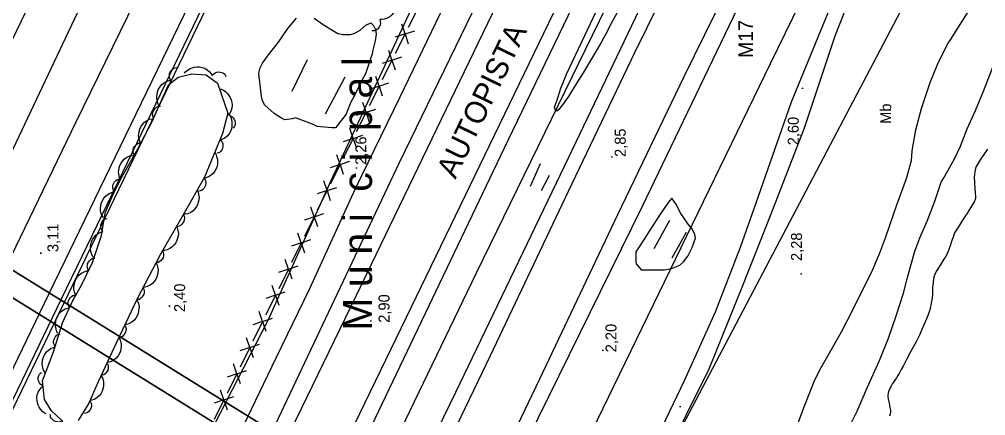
# Model space of a CAD drawing. Extents: x 731154 to 731744, y 4379381 to 4380408.
# Drawn here: x 731263.6 to 731396.1, y 4379663.3 to 4379717.6 of the extents above; entities that cross this region are included whole.
import ezdxf
from ezdxf.enums import TextEntityAlignment as Align

# ---------------------------------------------------------------- set-up
doc = ezdxf.new("R2010")
doc.units = 0
doc.linetypes.add('DASHED', pattern=[0])
doc.linetypes.add('HIDDEN', pattern=[0])
doc.layers.get('0').update_dxf_attribs({"linetype": 'CONTINUOUS'})
for name, color, linetype in [('1', 7, 'CONTINUOUS'), ('14', 7, 'CONTINUOUS'), ('2', 7, 'CONTINUOUS'), ('24', 7, 'CONTINUOUS'), ('25', 7, 'CONTINUOUS'), ('33', 7, 'CONTINUOUS'), ('36', 7, 'CONTINUOUS'), ('39', 7, 'CONTINUOUS'), ('40', 7, 'CONTINUOUS'), ('44', 7, 'CONTINUOUS'), ('48', 7, 'CONTINUOUS'), ('50', 7, 'CONTINUOUS'), ('53', 7, 'CONTINUOUS'), ('8', 7, 'CONTINUOUS'), ('9', 7, 'CONTINUOUS'), ('PATTERN_CLASS', 7, 'CONTINUOUS')]:
    doc.layers.add(name, color=color, linetype=linetype)

msp = doc.modelspace()

# ---------------------------------------------------------------- linework, layer by layer
at = {"layer": '1', "color": 0, "linetype": 'CONTINUOUS'}
for points in [[(731308.74, 4379810.79), (731283.57, 4379758.48), (731247.99, 4379684.6), (731212.7, 4379611.17), (731200, 4379585.08)], [(731200, 4379570.42), (731220.06, 4379611.77), (731255.09, 4379683.82), (731286.8, 4379750.73), (731315.54, 4379809.61)], [(731320.88, 4379805.88), (731296.63, 4379755.28), (731271.32, 4379703.52), (731235.59, 4379629.52), (731200.4, 4379556.5), (731200, 4379555.66)], [(731200, 4379539.75), (731204.65, 4379549.44), (731213.88, 4379568.62), (731223.71, 4379589), (731234.12, 4379610.61), (731245, 4379633.19), (731256.15, 4379656.21), (731267.04, 4379678.69), (731277.42, 4379700.16), (731288.36, 4379722.82), (731302.52, 4379752.1), (731327.65, 4379803.55)], [(731329.27, 4379802.76), (731304.14, 4379751.32), (731289.98, 4379722.04), (731279.04, 4379699.38), (731268.66, 4379677.92), (731257.77, 4379655.44), (731246.62, 4379632.41), (731235.74, 4379609.83), (731225.33, 4379588.21), (731215.5, 4379567.84), (731206.27, 4379548.67), (731200, 4379535.59)]]:
    msp.add_lwpolyline(points, dxfattribs=at)
at = {"layer": '14', "color": 0, "linetype": 'CONTINUOUS'}
for points in [[(731200, 4379462.28), (731202.99, 4379468.48), (731213.49, 4379490.33), (731223.41, 4379511.11), (731232.43, 4379529.92), (731240.47, 4379546.35), (731248.05, 4379561.38), (731255.61, 4379575.9), (731262.75, 4379589.31), (731269.02, 4379600.82), (731274.58, 4379610.64), (731280.2, 4379620.35), (731288.61, 4379636.09), (731310.58, 4379681.4), (731336.82, 4379735.73), (731355.17, 4379773.71), (731363.56, 4379790.37)], [(731370.26, 4379786.98), (731361.9, 4379770.4), (731343.57, 4379732.46), (731317.33, 4379678.13), (731295.36, 4379632.82), (731272.8, 4379585.21), (731240.01, 4379517.44), (731212.64, 4379460.53), (731200, 4379434.62)], [(731377.33, 4379773.69), (731372.62, 4379764), (731364.97, 4379748.23), (731356.48, 4379730.33), (731347.97, 4379713.03), (731338.84, 4379694.03), (731328.17, 4379671.48), (731317.88, 4379650.06), (731306.72, 4379627.26), (731294.95, 4379603.07), (731282.07, 4379576.17), (731271.24, 4379553.71), (731256.39, 4379523.52), (731241.68, 4379492.42), (731229.09, 4379466.01), (731212.08, 4379431.06), (731200, 4379405.82)], [(731384.08, 4379770.42), (731379.37, 4379760.71), (731371.73, 4379744.98), (731363.23, 4379727.07), (731354.72, 4379709.75), (731345.61, 4379690.8), (731334.94, 4379668.25), (731324.63, 4379646.79), (731313.46, 4379623.96), (731301.7, 4379599.81), (731288.83, 4379572.92), (731277.98, 4379550.42), (731263.15, 4379520.26), (731248.46, 4379489.21), (731235.85, 4379462.75), (731218.83, 4379427.8), (731205.53, 4379400)]]:
    msp.add_lwpolyline(points, dxfattribs=at)
at = {"layer": '2', "color": 0, "linetype": 'CONTINUOUS'}
for p, q in [((731301, 4379707.76), (731303.09, 4379712.12)), ((731308.23, 4379709.71), (731305.51, 4379704.62)), ((731333.7, 4379694.73), (731335.06, 4379697.85)), ((731336.25, 4379696.19), (731335.15, 4379694.08)), ((731352.77, 4379690.01), (731350.61, 4379686.13)), ((731353.14, 4379684.89), (731355.09, 4379688.42))]:
    msp.add_line(p, q, dxfattribs=at)
at = {"layer": '24', "color": 0, "linetype": 'CONTINUOUS'}
for points in [[(731396.39, 4379699.84), (731395.87, 4379699.07), (731395.38, 4379698.34), (731395.09, 4379697.91), (731394.94, 4379697.67), (731394.83, 4379697.46), (731394.73, 4379697.17), (731394.63, 4379696.75), (731394.57, 4379696.31)], [(731394.57, 4379696.31), (731394.55, 4379695.98), (731394.55, 4379695.73), (731394.57, 4379695.51), (731394.6, 4379695.13), (731394.65, 4379694.46), (731394.7, 4379693.78), (731394.72, 4379693.34), (731394.72, 4379693.11), (731394.69, 4379692.92), (731394.53, 4379692.59), (731394.19, 4379692), (731393.83, 4379691.39), (731393.58, 4379690.98), (731393.41, 4379690.75), (731393.23, 4379690.48), (731392.95, 4379690.07), (731392.52, 4379689.4), (731392.11, 4379688.73), (731391.87, 4379688.32), (731391.76, 4379688.05), (731391.66, 4379687.75), (731391.5, 4379687.28), (731391.24, 4379686.55), (731390.97, 4379685.83), (731390.78, 4379685.38), (731390.61, 4379685.07), (731390.39, 4379684.71), (731390.09, 4379684.25), (731389.74, 4379683.69), (731389.43, 4379683.19), (731389.23, 4379682.84), (731389.13, 4379682.62), (731389.06, 4379682.42), (731388.99, 4379682.08), (731388.9, 4379681.48), (731388.83, 4379680.88), (731388.81, 4379680.46), (731388.82, 4379680.19), (731388.83, 4379679.9), (731388.78, 4379679.44), (731388.65, 4379678.71), (731388.5, 4379677.98), (731388.37, 4379677.52), (731388.28, 4379677.25), (731388.18, 4379676.98), (731387.99, 4379676.53), (731387.69, 4379675.8), (731387.38, 4379675.08), (731387.18, 4379674.62), (731387.03, 4379674.31), (731386.85, 4379673.94), (731386.57, 4379673.41), (731386.17, 4379672.66), (731385.78, 4379671.94), (731385.55, 4379671.52), (731385.43, 4379671.28), (731385.32, 4379671.06), (731385.15, 4379670.71), (731384.85, 4379670.15), (731384.55, 4379669.59), (731384.35, 4379669.21), (731384.24, 4379669.03), (731384.18, 4379668.92), (731384.08, 4379668.76), (731383.88, 4379668.44), (731383.65, 4379668.11), (731383.47, 4379667.85), (731383.36, 4379667.69), (731383.3, 4379667.6), (731383.22, 4379667.42), (731383.03, 4379667.08), (731382.85, 4379666.66), (731382.74, 4379666.33), (731382.71, 4379666.09), (731382.71, 4379665.87), (731382.77, 4379665.53), (731382.88, 4379664.96), (731383, 4379664.4), (731383.06, 4379664.01), (731383.06, 4379663.75), (731383.03, 4379663.51), (731382.92, 4379663.21)]]:
    msp.add_lwpolyline(points, dxfattribs=at)
at = {"layer": '25', "color": 0, "linetype": 'HIDDEN'}
msp.add_lwpolyline([(731200, 4379420.59), (731202.83, 4379426.46), (731233.71, 4379490.57), (731261.84, 4379548.71), (731291.14, 4379609.89), (731326.3, 4379682.84), (731368.42, 4379769.29)], dxfattribs=at)
at = {"layer": '33', "color": 0, "linetype": 'CONTINUOUS'}
for p, q in [((731318.26, 4379719.2), (731316.92, 4379716.51)), ((731316.48, 4379715.62), (731316.03, 4379716.96)), ((731316.48, 4379715.62), (731315.14, 4379715.17)), ((731316.48, 4379715.62), (731315.14, 4379712.93)), ((731316.48, 4379715.62), (731317.82, 4379716.06)), ((731316.48, 4379715.62), (731316.93, 4379714.27)), ((731314.69, 4379712.03), (731314.25, 4379713.37)), ((731314.69, 4379712.03), (731313.35, 4379711.58)), ((731314.69, 4379712.03), (731313.36, 4379709.35)), ((731314.69, 4379712.03), (731316.04, 4379712.48)), ((731314.69, 4379712.03), (731315.14, 4379710.69)), ((731312.91, 4379708.45), (731312.46, 4379709.79)), ((731312.91, 4379708.45), (731314.25, 4379708.9)), ((731312.91, 4379708.45), (731311.57, 4379708)), ((731312.91, 4379708.45), (731311.58, 4379705.77)), ((731312.91, 4379708.45), (731313.36, 4379707.11)), ((731311.13, 4379704.87), (731310.68, 4379706.21)), ((731311.13, 4379704.87), (731309.79, 4379704.42)), ((731311.13, 4379704.87), (731309.79, 4379702.19)), ((731311.13, 4379704.87), (731312.47, 4379705.32)), ((731311.13, 4379704.87), (731311.58, 4379703.53)), ((731309.35, 4379701.29), (731308.9, 4379702.63)), ((731309.35, 4379701.29), (731308.01, 4379700.84)), ((731309.35, 4379701.29), (731308.01, 4379698.61)), ((731309.35, 4379701.29), (731310.69, 4379701.74)), ((731309.35, 4379701.29), (731309.8, 4379699.95)), ((731307.56, 4379697.71), (731307.12, 4379699.05)), ((731307.56, 4379697.71), (731308.91, 4379698.16)), ((731307.56, 4379697.71), (731306.22, 4379697.26)), ((731307.56, 4379697.71), (731306.23, 4379695.02)), ((731307.56, 4379697.71), (731308.01, 4379696.37)), ((731305.78, 4379694.13), (731305.33, 4379695.47)), ((731305.78, 4379694.13), (731304.44, 4379693.68)), ((731305.78, 4379694.13), (731304.45, 4379691.44)), ((731305.78, 4379694.13), (731307.12, 4379694.58)), ((731305.78, 4379694.13), (731306.23, 4379692.79)), ((731304.01, 4379690.54), (731303.55, 4379691.88)), ((731304.01, 4379690.54), (731302.67, 4379690.09)), ((731304.01, 4379690.54), (731302.69, 4379687.85)), ((731304.01, 4379690.54), (731305.35, 4379691)), ((731304.01, 4379690.54), (731304.47, 4379689.2)), ((731302.24, 4379686.95), (731301.79, 4379688.29)), ((731302.24, 4379686.95), (731303.58, 4379687.41)), ((731302.24, 4379686.95), (731300.9, 4379686.5)), ((731302.24, 4379686.95), (731300.92, 4379684.26)), ((731302.24, 4379686.95), (731302.7, 4379685.62)), ((731300.48, 4379683.37), (731300.02, 4379684.7)), ((731300.48, 4379683.37), (731301.82, 4379683.82)), ((731300.48, 4379683.37), (731299.14, 4379682.91)), ((731300.48, 4379683.37), (731299.15, 4379680.67)), ((731300.48, 4379683.37), (731300.93, 4379682.03)), ((731298.71, 4379679.78), (731298.26, 4379681.12)), ((731298.71, 4379679.78), (731297.37, 4379679.32)), ((731298.71, 4379679.78), (731297.39, 4379677.09)), ((731298.71, 4379679.78), (731300.05, 4379680.23)), ((731298.71, 4379679.78), (731299.17, 4379678.44)), ((731296.94, 4379676.19), (731296.49, 4379677.53)), ((731296.94, 4379676.19), (731295.61, 4379675.73)), ((731296.94, 4379676.19), (731295.62, 4379673.5)), ((731296.94, 4379676.19), (731298.28, 4379676.64)), ((731296.94, 4379676.19), (731297.4, 4379674.85)), ((731295.18, 4379672.6), (731294.72, 4379673.94)), ((731295.18, 4379672.6), (731296.52, 4379673.06)), ((731295.18, 4379672.6), (731293.84, 4379672.14)), ((731295.18, 4379672.6), (731293.85, 4379669.91)), ((731295.18, 4379672.6), (731295.63, 4379671.26)), ((731293.41, 4379669.01), (731292.96, 4379670.35)), ((731293.41, 4379669.01), (731292.07, 4379668.56)), ((731293.41, 4379669.01), (731292.09, 4379666.32)), ((731293.41, 4379669.01), (731294.75, 4379669.47)), ((731293.41, 4379669.01), (731293.87, 4379667.67)), ((731291.64, 4379665.42), (731291.19, 4379666.76)), ((731291.64, 4379665.42), (731290.31, 4379664.97)), ((731291.64, 4379665.42), (731290.32, 4379662.73)), ((731291.64, 4379665.42), (731292.98, 4379665.88)), ((731291.64, 4379665.42), (731292.1, 4379664.08))]:
    msp.add_line(p, q, dxfattribs=at)
at = {"layer": '39', "color": 0, "linetype": 'CONTINUOUS'}
msp.add_lwpolyline([(731657.51, 4380200), (731656.83, 4380198.94), (731603.69, 4380115.3), (731550.16, 4380030.47), (731496.81, 4379945.2), (731466.61, 4379899.4), (731442.11, 4379856.3), (731410.6, 4379801.59), (731366.57, 4379711.54), (731322.95, 4379621.67), (731278.82, 4379531.74), (731234.51, 4379441.59), (731214.19, 4379400)], dxfattribs=at)
at = {"layer": '40', "color": 0, "linetype": 'CONTINUOUS'}
msp.add_lwpolyline([(731507.96, 4379941.15), (731447.77, 4379839.15), (731216.67, 4379400)], dxfattribs=at)
at = {"layer": '44', "color": 0, "linetype": 'CONTINUOUS'}
for points in [[(731200, 4379534.36), (731317.13, 4379777.02), (731318.51, 4379779.92), (731322.42, 4379787.54), (731324.14, 4379790.75), (731328.81, 4379799.89), (731329.03, 4379800.34), (731329, 4379800.5)], [(731348.5, 4379723.91), (731344.54, 4379716.64), (731344.31, 4379716.16), (731343.39, 4379714.44), (731341.17, 4379710.75), (731340.9, 4379710.31), (731340.28, 4379709.26), (731339.33, 4379707.71), (731339.05, 4379707.29), (731338.9, 4379707.06), (731338.4, 4379706.36), (731338.11, 4379705.94), (731338.04, 4379705.85), (731337.59, 4379705.26), (731337.31, 4379705.05), (731337.11, 4379705.17), (731337, 4379705.53), (731337.43, 4379706.88), (731337.84, 4379708.17), (731338.58, 4379709.96), (731338.65, 4379710.1), (731350.59, 4379735.44)], [(731370.41, 4379662.29), (731371.32, 4379664.71), (731372.7, 4379668.19), (731373.54, 4379669.86), (731374.67, 4379671.78), (731376.34, 4379674.78), (731377.84, 4379677.67), (731380.59, 4379683.21), (731381.62, 4379685.6), (731382.42, 4379687.8), (731383.92, 4379692.17), (731385.26, 4379695.8), (731385.95, 4379698.27), (731386.02, 4379699.59), (731386.55, 4379702.46), (731387.32, 4379705.39), (731388.49, 4379708.98), (731389.52, 4379711.44), (731390.84, 4379714.12), (731390.92, 4379714.25), (731391, 4379714.35), (731391.31, 4379714.82), (731394.2, 4379719.38)], [(731377.04, 4379660.94), (731378.51, 4379663.87), (731379.87, 4379667.1), (731381.56, 4379670.85), (731382.8, 4379673.87), (731383.87, 4379676.94), (731384.86, 4379680.08), (731385.38, 4379682.21), (731386.39, 4379685.82), (731387.08, 4379687.67), (731388.08, 4379689.96), (731389.09, 4379692.57), (731390.02, 4379695.28), (731390.07, 4379695.38), (731390.39, 4379695.9), (731391.78, 4379698.38), (731392.65, 4379700.25), (731393.6, 4379702.6), (731394.74, 4379705.1), (731395.83, 4379707.77), (731400.34, 4379719.42)], [(731306.94, 4379702.73), (731306.95, 4379702.73), (731306.45, 4379702.73), (731304.42, 4379702.94), (731303.78, 4379703.23), (731301.46, 4379704.13), (731300.98, 4379703.96), (731299.99, 4379703.83), (731299.53, 4379704.05), (731298.55, 4379704.73), (731297.25, 4379705.87), (731296.91, 4379706.46), (731296.81, 4379707.09), (731296.43, 4379710.14), (731296.57, 4379710.86), (731296.94, 4379711.6), (731297.73, 4379712.75), (731299.11, 4379714.5), (731300.41, 4379716.38), (731301.58, 4379717.78)], [(731304.01, 4379717.79), (731305.41, 4379716.81), (731307.26, 4379715.69), (731307.94, 4379715.56), (731309.01, 4379715.55), (731309.51, 4379715.69), (731310.33, 4379716.15), (731311.12, 4379716.84), (731311.79, 4379717.13), (731312.17, 4379716.79), (731312.44, 4379716.23), (731312.51, 4379715.57), (731312.39, 4379714.67), (731312.01, 4379713.23), (731312.03, 4379713.04), (731311.06, 4379710.17), (731310.81, 4379709.73), (731310.31, 4379708.77), (731309.72, 4379707.55), (731309.48, 4379707.09), (731309.06, 4379706.27), (731308.4, 4379704.65), (731308.39, 4379704.62), (731306.94, 4379702.73)], [(731348.93, 4379683.23), (731348.93, 4379683.25), (731349.43, 4379683.27), (731350.8, 4379683.26), (731352.06, 4379683.26), (731353.02, 4379683.46), (731354.17, 4379683.92), (731354.67, 4379684.37), (731355.25, 4379685.16), (731355.87, 4379686.34), (731356.31, 4379687.6), (731356.22, 4379688.1), (731355.85, 4379688.91), (731355.32, 4379689.55), (731354.23, 4379691.12), (731353.73, 4379692.19), (731353.07, 4379693.11), (731352.74, 4379692.71), (731351.55, 4379691.02), (731349.96, 4379688.57), (731349.47, 4379687.76), (731348.15, 4379685.75), (731348.13, 4379685.25), (731348.12, 4379685.15), (731348.13, 4379684.32), (731348.17, 4379684.11), (731348.93, 4379683.23)]]:
    msp.add_lwpolyline(points, dxfattribs=at)
at = {"layer": '53', "color": 0, "linetype": 'CONTINUOUS'}
for points in [[(731315.2, 4379720.73), (731315.3, 4379720.52), (731315.35, 4379720.16), (731315.37, 4379719.74), (731315.31, 4379719.43), (731315.21, 4379719.12), (731315.1, 4379718.82), (731314.92, 4379718.52), (731314.67, 4379718.24), (731314.38, 4379717.98), (731314.04, 4379717.79), (731313.63, 4379717.65), (731313.26, 4379717.6), (731313.02, 4379717.61), (731313.09, 4379717.35), (731313.12, 4379717.06), (731313.07, 4379716.85), (731313, 4379716.65), (731312.85, 4379716.44), (731312.7, 4379716.28), (731312.49, 4379716.13), (731312.29, 4379716.03), (731312.09, 4379716.04), (731311.93, 4379716.04)], [(731282.77, 4379705.78), (731282.64, 4379705.97), (731282.52, 4379706.32), (731282.42, 4379706.73), (731282.42, 4379707.05), (731282.46, 4379707.37), (731282.52, 4379707.68), (731282.64, 4379708.01), (731282.83, 4379708.33), (731283.07, 4379708.64), (731283.37, 4379708.89), (731283.75, 4379709.1), (731284.1, 4379709.22), (731284.34, 4379709.25), (731284.23, 4379709.5), (731284.14, 4379709.78), (731284.15, 4379709.99), (731284.18, 4379710.2), (731284.29, 4379710.44), (731284.41, 4379710.62), (731284.59, 4379710.81), (731284.76, 4379710.94), (731284.96, 4379710.97), (731285.12, 4379711)], [(731286.22, 4379710.23), (731286.35, 4379710.42), (731286.64, 4379710.65), (731286.99, 4379710.88), (731287.29, 4379710.99), (731287.6, 4379711.05), (731287.92, 4379711.11), (731288.27, 4379711.1), (731288.64, 4379711.04), (731289.01, 4379710.92), (731289.34, 4379710.72), (731289.67, 4379710.44), (731289.9, 4379710.15), (731290.02, 4379709.93), (731290.21, 4379710.12), (731290.44, 4379710.3), (731290.65, 4379710.36), (731290.85, 4379710.41), (731291.11, 4379710.39), (731291.33, 4379710.33), (731291.56, 4379710.23), (731291.74, 4379710.11), (731291.84, 4379709.93), (731291.92, 4379709.79)], [(731291.01, 4379708.1), (731291.24, 4379708.06), (731291.57, 4379707.89), (731291.92, 4379707.66), (731292.14, 4379707.43), (731292.33, 4379707.17), (731292.51, 4379706.9), (731292.64, 4379706.58), (731292.73, 4379706.22), (731292.77, 4379705.83), (731292.73, 4379705.44), (731292.6, 4379705.03), (731292.43, 4379704.7), (731292.27, 4379704.51), (731292.53, 4379704.41), (731292.78, 4379704.26), (731292.92, 4379704.1), (731293.05, 4379703.93), (731293.13, 4379703.69), (731293.17, 4379703.47), (731293.17, 4379703.21), (731293.13, 4379703), (731293.01, 4379702.84), (731292.92, 4379702.71)], [(731280.23, 4379700.66), (731280.11, 4379700.86), (731280.02, 4379701.21), (731279.94, 4379701.63), (731279.96, 4379701.94), (731280.03, 4379702.26), (731280.1, 4379702.57), (731280.25, 4379702.89), (731280.46, 4379703.2), (731280.72, 4379703.49), (731281.03, 4379703.72), (731281.43, 4379703.91), (731281.78, 4379704), (731282.03, 4379704.02), (731281.93, 4379704.27), (731281.86, 4379704.56), (731281.89, 4379704.77), (731281.93, 4379704.98), (731282.05, 4379705.21), (731282.19, 4379705.38), (731282.37, 4379705.56), (731282.56, 4379705.67), (731282.76, 4379705.69), (731282.92, 4379705.71)], [(731292.19, 4379704.77), (731292.35, 4379704.6), (731292.52, 4379704.28), (731292.69, 4379703.89), (731292.74, 4379703.58), (731292.74, 4379703.25), (731292.74, 4379702.93), (731292.67, 4379702.59), (731292.53, 4379702.24), (731292.35, 4379701.9), (731292.09, 4379701.61), (731291.75, 4379701.34), (731291.42, 4379701.17), (731291.19, 4379701.09), (731291.34, 4379700.87), (731291.47, 4379700.6), (731291.49, 4379700.39), (731291.5, 4379700.18), (731291.43, 4379699.93), (731291.33, 4379699.73), (731291.19, 4379699.52), (731291.04, 4379699.36), (731290.85, 4379699.3), (731290.7, 4379699.25)], [(731277.45, 4379695.66), (731277.33, 4379695.86), (731277.25, 4379696.22), (731277.18, 4379696.64), (731277.21, 4379696.95), (731277.28, 4379697.27), (731277.37, 4379697.58), (731277.52, 4379697.89), (731277.74, 4379698.19), (731278, 4379698.48), (731278.32, 4379698.7), (731278.72, 4379698.88), (731279.08, 4379698.97), (731279.32, 4379698.98), (731279.23, 4379699.24), (731279.17, 4379699.52), (731279.2, 4379699.74), (731279.25, 4379699.94), (731279.37, 4379700.17), (731279.52, 4379700.34), (731279.7, 4379700.51), (731279.89, 4379700.62), (731280.09, 4379700.63), (731280.25, 4379700.65)], [(731290.37, 4379699.36), (731290.51, 4379699.17), (731290.64, 4379698.83), (731290.76, 4379698.42), (731290.77, 4379698.11), (731290.74, 4379697.78), (731290.69, 4379697.47), (731290.58, 4379697.14), (731290.4, 4379696.81), (731290.18, 4379696.49), (731289.89, 4379696.23), (731289.52, 4379696), (731289.17, 4379695.87), (731288.93, 4379695.83), (731289.05, 4379695.59), (731289.15, 4379695.31), (731289.15, 4379695.1), (731289.13, 4379694.89), (731289.03, 4379694.65), (731288.91, 4379694.46), (731288.74, 4379694.27), (731288.57, 4379694.13), (731288.37, 4379694.09), (731288.22, 4379694.06)], [(731275.07, 4379690.46), (731274.94, 4379690.65), (731274.82, 4379690.99), (731274.71, 4379691.4), (731274.71, 4379691.72), (731274.75, 4379692.04), (731274.8, 4379692.35), (731274.92, 4379692.68), (731275.1, 4379693.01), (731275.34, 4379693.32), (731275.63, 4379693.57), (731276.01, 4379693.79), (731276.36, 4379693.91), (731276.6, 4379693.95), (731276.48, 4379694.2), (731276.39, 4379694.47), (731276.4, 4379694.69), (731276.42, 4379694.9), (731276.53, 4379695.14), (731276.65, 4379695.32), (731276.82, 4379695.51), (731277, 4379695.64), (731277.2, 4379695.67), (731277.35, 4379695.7)], [(731287.97, 4379694.18), (731288.09, 4379693.98), (731288.17, 4379693.62), (731288.23, 4379693.2), (731288.2, 4379692.88), (731288.12, 4379692.57), (731288.04, 4379692.26), (731287.88, 4379691.95), (731287.67, 4379691.65), (731287.4, 4379691.36), (731287.08, 4379691.14), (731286.68, 4379690.97), (731286.32, 4379690.88), (731286.07, 4379690.88), (731286.17, 4379690.61), (731286.22, 4379690.33), (731286.19, 4379690.12), (731286.14, 4379689.91), (731286.02, 4379689.69), (731285.87, 4379689.52), (731285.68, 4379689.35), (731285.49, 4379689.24), (731285.29, 4379689.23), (731285.13, 4379689.21)], [(731273.82, 4379684.88), (731273.67, 4379685.06), (731273.52, 4379685.39), (731273.37, 4379685.79), (731273.34, 4379686.11), (731273.35, 4379686.43), (731273.37, 4379686.75), (731273.46, 4379687.09), (731273.61, 4379687.43), (731273.82, 4379687.76), (731274.09, 4379688.04), (731274.44, 4379688.29), (731274.78, 4379688.44), (731275.02, 4379688.5), (731274.87, 4379688.74), (731274.76, 4379689.01), (731274.75, 4379689.22), (731274.75, 4379689.43), (731274.83, 4379689.68), (731274.94, 4379689.87), (731275.09, 4379690.08), (731275.25, 4379690.22), (731275.45, 4379690.28), (731275.6, 4379690.32)], [(731285.13, 4379689.21), (731285.24, 4379689.01), (731285.33, 4379688.65), (731285.39, 4379688.24), (731285.36, 4379687.92), (731285.28, 4379687.61), (731285.19, 4379687.3), (731285.04, 4379686.98), (731284.82, 4379686.68), (731284.55, 4379686.4), (731284.23, 4379686.18), (731283.83, 4379686.01), (731283.47, 4379685.92), (731283.22, 4379685.92), (731283.32, 4379685.66), (731283.37, 4379685.37), (731283.34, 4379685.16), (731283.29, 4379684.95), (731283.16, 4379684.73), (731283.02, 4379684.56), (731282.83, 4379684.39), (731282.64, 4379684.28), (731282.44, 4379684.27), (731282.28, 4379684.25)], [(731271.37, 4379679.72), (731271.25, 4379679.92), (731271.14, 4379680.27), (731271.06, 4379680.68), (731271.07, 4379681), (731271.13, 4379681.32), (731271.19, 4379681.63), (731271.33, 4379681.95), (731271.53, 4379682.27), (731271.78, 4379682.57), (731272.09, 4379682.81), (731272.47, 4379683), (731272.83, 4379683.11), (731273.07, 4379683.13), (731272.96, 4379683.39), (731272.89, 4379683.67), (731272.91, 4379683.88), (731272.94, 4379684.09), (731273.06, 4379684.32), (731273.19, 4379684.5), (731273.37, 4379684.68), (731273.55, 4379684.8), (731273.75, 4379684.83), (731273.91, 4379684.85)], [(731282.32, 4379684.23), (731282.44, 4379684.03), (731282.54, 4379683.68), (731282.61, 4379683.26), (731282.59, 4379682.95), (731282.53, 4379682.63), (731282.45, 4379682.32), (731282.31, 4379682), (731282.1, 4379681.69), (731281.84, 4379681.4), (731281.53, 4379681.17), (731281.13, 4379680.98), (731280.78, 4379680.89), (731280.53, 4379680.87), (731280.63, 4379680.61), (731280.7, 4379680.33), (731280.68, 4379680.11), (731280.64, 4379679.91), (731280.51, 4379679.68), (731280.38, 4379679.5), (731280.19, 4379679.33), (731280.01, 4379679.21), (731279.81, 4379679.19), (731279.65, 4379679.18)], [(731268.87, 4379674.58), (731268.74, 4379674.78), (731268.62, 4379675.13), (731268.52, 4379675.54), (731268.53, 4379675.85), (731268.57, 4379676.17), (731268.63, 4379676.49), (731268.76, 4379676.81), (731268.95, 4379677.13), (731269.19, 4379677.44), (731269.49, 4379677.69), (731269.87, 4379677.9), (731270.22, 4379678.01), (731270.47, 4379678.04), (731270.35, 4379678.29), (731270.27, 4379678.57), (731270.28, 4379678.79), (731270.31, 4379679), (731270.42, 4379679.23), (731270.55, 4379679.42), (731270.72, 4379679.6), (731270.9, 4379679.73), (731271.1, 4379679.76), (731271.26, 4379679.78)], [(731279.65, 4379679.17), (731279.78, 4379678.98), (731279.9, 4379678.63), (731279.99, 4379678.22), (731279.98, 4379677.9), (731279.93, 4379677.58), (731279.87, 4379677.27), (731279.74, 4379676.94), (731279.55, 4379676.62), (731279.3, 4379676.32), (731279, 4379676.08), (731278.61, 4379675.87), (731278.26, 4379675.76), (731278.02, 4379675.73), (731278.13, 4379675.48), (731278.21, 4379675.2), (731278.2, 4379674.98), (731278.16, 4379674.78), (731278.05, 4379674.54), (731277.92, 4379674.36), (731277.75, 4379674.18), (731277.57, 4379674.05), (731277.37, 4379674.03), (731277.21, 4379674)], [(731267.14, 4379669.12), (731267, 4379669.31), (731266.86, 4379669.65), (731266.74, 4379670.05), (731266.72, 4379670.37), (731266.75, 4379670.69), (731266.78, 4379671.01), (731266.89, 4379671.34), (731267.06, 4379671.67), (731267.28, 4379672), (731267.56, 4379672.26), (731267.93, 4379672.5), (731268.27, 4379672.63), (731268.51, 4379672.68), (731268.38, 4379672.92), (731268.28, 4379673.2), (731268.28, 4379673.41), (731268.29, 4379673.62), (731268.39, 4379673.86), (731268.5, 4379674.05), (731268.66, 4379674.25), (731268.83, 4379674.39), (731269.03, 4379674.43), (731269.18, 4379674.47)], [(731277.21, 4379674), (731277.34, 4379673.81), (731277.45, 4379673.46), (731277.55, 4379673.05), (731277.54, 4379672.73), (731277.49, 4379672.41), (731277.43, 4379672.1), (731277.3, 4379671.77), (731277.11, 4379671.45), (731276.87, 4379671.15), (731276.57, 4379670.9), (731276.18, 4379670.69), (731275.83, 4379670.58), (731275.59, 4379670.55), (731275.7, 4379670.3), (731275.78, 4379670.02), (731275.77, 4379669.81), (731275.74, 4379669.6), (731275.63, 4379669.36), (731275.5, 4379669.18), (731275.33, 4379669), (731275.15, 4379668.87), (731274.95, 4379668.84), (731274.79, 4379668.82)], [(731267.24, 4379663.51), (731267.03, 4379663.61), (731266.75, 4379663.85), (731266.46, 4379664.15), (731266.29, 4379664.42), (731266.17, 4379664.72), (731266.06, 4379665.02), (731266, 4379665.36), (731265.99, 4379665.73), (731266.04, 4379666.12), (731266.17, 4379666.49), (731266.39, 4379666.86), (731266.63, 4379667.14), (731266.82, 4379667.3), (731266.6, 4379667.45), (731266.38, 4379667.65), (731266.28, 4379667.84), (731266.2, 4379668.03), (731266.17, 4379668.29), (731266.18, 4379668.51), (731266.24, 4379668.76), (731266.32, 4379668.96), (731266.48, 4379669.09), (731266.6, 4379669.19)], [(731274.76, 4379668.83), (731274.89, 4379668.64), (731275.02, 4379668.3), (731275.13, 4379667.89), (731275.14, 4379667.57), (731275.1, 4379667.25), (731275.05, 4379666.94), (731274.93, 4379666.61), (731274.75, 4379666.28), (731274.52, 4379665.97), (731274.22, 4379665.71), (731273.85, 4379665.49), (731273.5, 4379665.37), (731273.26, 4379665.33), (731273.38, 4379665.08), (731273.47, 4379664.81), (731273.46, 4379664.59), (731273.44, 4379664.38), (731273.34, 4379664.14), (731273.22, 4379663.96), (731273.05, 4379663.77), (731272.87, 4379663.63), (731272.67, 4379663.6), (731272.52, 4379663.57)], [(731272.88, 4379660.77), (731272.68, 4379660.65), (731272.33, 4379660.55), (731271.91, 4379660.48), (731271.6, 4379660.5), (731271.28, 4379660.56), (731270.97, 4379660.63), (731270.65, 4379660.78), (731270.34, 4379660.99), (731270.05, 4379661.24), (731269.81, 4379661.56), (731269.63, 4379661.95), (731269.53, 4379662.31), (731269.51, 4379662.55), (731269.26, 4379662.45), (731268.97, 4379662.38), (731268.76, 4379662.41), (731268.55, 4379662.45), (731268.32, 4379662.57), (731268.15, 4379662.71), (731267.97, 4379662.89), (731267.86, 4379663.07), (731267.84, 4379663.28), (731267.82, 4379663.43)]]:
    msp.add_lwpolyline(points, dxfattribs=at)
at = {"layer": '8', "color": 0, "linetype": 'DASHED'}
for points in [[(731200, 4379475.23), (731207.45, 4379490.44), (731213.74, 4379504.53), (731221.47, 4379519.91), (731229.3, 4379536.46), (731239.12, 4379555.4), (731251.48, 4379581.03), (731260.08, 4379600.69), (731272.87, 4379626.79), (731284.66, 4379651.04), (731297.69, 4379676.37), (731306.35, 4379695.51), (731318.39, 4379721.28), (731331.52, 4379747.35), (731341.11, 4379767.65), (731349.52, 4379785.85), (731353.31, 4379792.53)], [(731324.48, 4379607.94), (731324.61, 4379608.36), (731328.11, 4379614.21), (731334.73, 4379626.48), (731341.33, 4379640.34), (731346.64, 4379650.79), (731351.24, 4379660.65), (731354.83, 4379668.1), (731359.06, 4379677.52), (731362.49, 4379686.36), (731364.63, 4379692.46), (731369.51, 4379706.31), (731376.18, 4379722.59), (731381.3, 4379735.39), (731384.58, 4379743.9), (731388.37, 4379752.67), (731395.66, 4379764.36), (731399.7, 4379770.26)]]:
    msp.add_lwpolyline(points, dxfattribs=at)
at = {"layer": '8', "color": 0, "linetype": 'CONTINUOUS'}
for points in [[(731357.75, 4379791.12), (731356.98, 4379789.78), (731351.97, 4379780.28), (731348.37, 4379772.3), (731344.76, 4379764.98), (731339.86, 4379755.17), (731334.26, 4379744.77), (731328.24, 4379733.28), (731321.92, 4379719.75), (731315.76, 4379706.94), (731309.63, 4379694.37), (731303.38, 4379680.67), (731298.76, 4379671.14), (731293.66, 4379660.6), (731288.13, 4379649.35), (731283.2, 4379637.94), (731276.23, 4379625.04), (731270.8, 4379613.98), (731263.54, 4379599.08), (731250.72, 4379574.04), (731242.61, 4379558.4), (731234.42, 4379542.23), (731227.68, 4379527.55), (731218.66, 4379509.08)], [(731400.68, 4379764.21), (731400.26, 4379763.63), (731395.12, 4379757.21), (731390.86, 4379748.48), (731384.53, 4379736.17), (731379.37, 4379725.34), (731375.42, 4379715.3), (731371.24, 4379702.71), (731366.65, 4379690.91), (731362.68, 4379680.83), (731358.16, 4379669.65), (731351.84, 4379656.94), (731345.95, 4379644.13), (731339.99, 4379632.26), (731334.05, 4379619.46), (731327.98, 4379607.42), (731322.33, 4379596.03), (731315.25, 4379582.21), (731307.18, 4379570.16), (731299.92, 4379557.12), (731294.78, 4379546.23), (731289.17, 4379532.69), (731282.75, 4379518.66)]]:
    msp.add_lwpolyline(points, dxfattribs=at)
at = {"layer": '9', "color": 0, "linetype": 'HIDDEN'}
for points in [[(731361.97, 4379792.51), (731350.46, 4379770.15), (731334.18, 4379736.12), (731315.69, 4379697.94), (731295.43, 4379655.15), (731278.07, 4379620.85), (731267.07, 4379601.71), (731253.59, 4379575.84), (731241.03, 4379550.81), (731226.83, 4379521.21), (731213.67, 4379495.03), (731200, 4379466.48)], [(731200, 4379430.33), (731217.62, 4379466.55), (731238.55, 4379510.44), (731262.87, 4379560.19), (731287.85, 4379611.94), (731309.39, 4379656.65), (731330.63, 4379701.03), (731357.28, 4379756.34), (731371.83, 4379785.82)], [(731376.07, 4379775.19), (731367.8, 4379759.79), (731355.75, 4379733.88), (731338.37, 4379697.51), (731323.38, 4379666.44), (731308.54, 4379635.88), (731292.26, 4379601.83), (731275.16, 4379566.92), (731256.11, 4379527.23), (731236.27, 4379485.33), (731220.97, 4379454.16), (731204.23, 4379419.53), (731200, 4379410.6)], [(731208.08, 4379400), (731213.21, 4379410.87), (731227.86, 4379440.83), (731248, 4379482.13), (731267.04, 4379522.42), (731284.69, 4379558.78), (731305.49, 4379601.42), (731329.07, 4379651.38), (731349.01, 4379691.92), (731369.48, 4379734.56), (731387.18, 4379770.19)]]:
    msp.add_lwpolyline(points, dxfattribs=at)
at = {"layer": 'PATTERN_CLASS', "color": 0, "linetype": 'CONTINUOUS'}
for points in [[(731269.4, 4379662.6), (731267.98, 4379663.92), (731267.02, 4379665.48), (731266.73, 4379668.04), (731268.25, 4379672.02), (731269.51, 4379675.98), (731270.96, 4379679.14), (731272.09, 4379681.17), (731273.62, 4379684.26), (731274.83, 4379687.96), (731275.34, 4379691.07), (731276.4, 4379693.51), (731277.69, 4379696.09), (731279.77, 4379699.79), (731281.79, 4379703.59), (731283.28, 4379706.91), (731284.05, 4379708.62), (731285.34, 4379709.69), (731287.24, 4379710.15), (731289.21, 4379710), (731290.74, 4379708.88), (731292.19, 4379704.77)], [(731292.19, 4379704.77), (731291.43, 4379701.96), (731288.99, 4379695.96), (731286.19, 4379691.06), (731282.95, 4379685.42), (731279.72, 4379679.31), (731276.89, 4379673.32), (731274.37, 4379667.92), (731273.12, 4379664.98), (731271.64, 4379662.6)]]:
    msp.add_lwpolyline(points, dxfattribs=at)

# ---------------------------------------------------------------- texts
at = {"layer": '36', "color": 0, "linetype": 'CONTINUOUS'}
msp.add_text('Mb', height=1.5, rotation=90, dxfattribs=at).set_placement((731383.16, 4379703.29))
at = {"layer": '39', "color": 0, "linetype": 'CONTINUOUS'}
msp.add_text('M17  ', height=2, rotation=90, dxfattribs=at).set_placement((731363.21, 4379715.67), align=Align.MIDDLE)
at = {"layer": '48', "color": 0, "linetype": 'CONTINUOUS'}
for s, p in [('.', (731371.1, 4379707.87)), (' 2,60', (731370.48, 4379699.79)), (' 2,85', (731346.75, 4379698.19)), (' 2,26', (731311.17, 4379697.1)), ('.', (731344.98, 4379698.46)), ('.', (731309.94, 4379696.96)), (' 3,11', (731268.93, 4379685.14)), (' 2,28', (731370.93, 4379683.92)), ('.', (731266.62, 4379685.27)), ('.', (731370.93, 4379682.42)), (' 2,40', (731286.31, 4379676.92)), (' 2,90', (731314.35, 4379675.45)), ('.', (731284.27, 4379678)), ('.', (731311.9, 4379675.98)), (' 2,20', (731345.48, 4379671.4)), ('.', (731343.71, 4379671.94)), ('.', (731354.35, 4379664.23))]:
    msp.add_text(s, height=1.5, rotation=90, dxfattribs=at).set_placement(p)
at = {"layer": '50', "color": 0, "linetype": 'CONTINUOUS'}
for s, height, rotation, p in [('T e r m i  n o                                     M u n i  c i  p a l                                                                      d e                                     A l  b u i  x e c h       ', 4, 90, (731311.95, 4379589.95)), ('AUTOPISTA', 3, 64.2206, (731323.39, 4379695.61))]:
    msp.add_text(s, height=height, rotation=rotation, dxfattribs=at).set_placement(p)

# ---------------------------------------------------------------- meshes
at = {"color": 0, "linetype": 'CONTINUOUS'}
mesh = msp.add_polyface(dxfattribs=at)
corners = [(731154.5, 4379381), (731154.5, 4379381), (731154.5, 4379571.96), (731462.5, 4379381), (731154.5, 4379746.49), (731744, 4379381), (731154.5, 4380407.5), (731744, 4380042.01), (731744, 4380407.5)]
mesh.append_faces([[corners[k] for k in face] for face in [(0, 1, 3, 2), (2, 3, 5, 4), (4, 5, 7, 6), (6, 7, 8, 8)]], dxfattribs={"vtx0": -1, "vtx2": -1, "color": 0})
mesh = msp.add_polyface(dxfattribs=at)
corners = [(731164.5, 4379391), (731164.5, 4379391), (731164.5, 4379575.76), (731462.5, 4379391), (731164.5, 4379744.09), (731734, 4379391), (731164.5, 4380211), (731734, 4379857.91), (731462.5, 4380211), (731734, 4380042.67), (731734, 4380211)]
mesh.append_faces([[corners[k] for k in face] for face in [(0, 1, 3, 2), (2, 3, 5, 4), (4, 5, 7, 6), (6, 7, 9, 8), (8, 9, 10, 10)]], dxfattribs={"vtx0": -1, "vtx2": -1, "color": 0})

doc.saveas('drawing.dxf')
